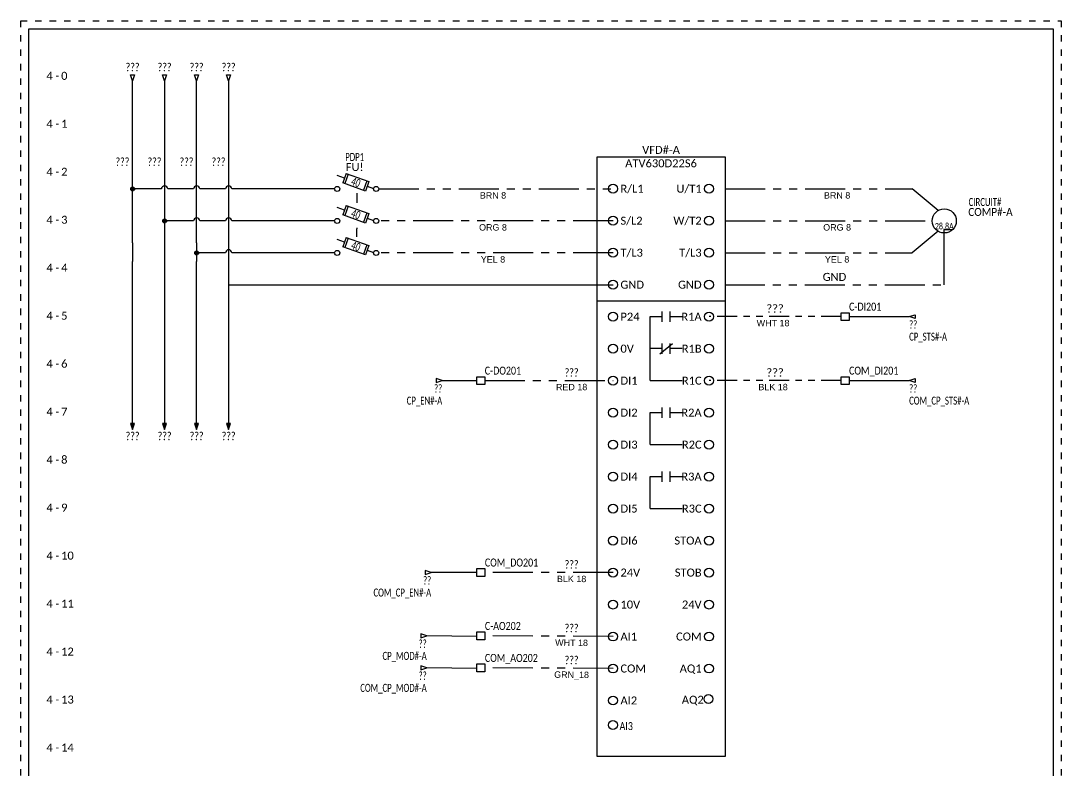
# Model space of a CAD drawing. Header units: inches. Extents: x -0.1 to 16.1, y -0.1 to 21.1.
# Drawn here: x -0.13 to 16.12, y 9.41 to 21.12 of the extents above; entities that cross this region are included whole.
import ezdxf
from ezdxf.enums import TextEntityAlignment as Align

# ---------------------------------------------------------------- set-up
doc = ezdxf.new("R2010")
doc.units = ezdxf.units.IN
doc.header["$MEASUREMENT"] = 0
doc.linetypes.add('DOT2', pattern=[0.125, 0, -0.125])
doc.linetypes.add('PHANTOM2', pattern=[1.25, 0.625, -0.125, 0.125, -0.125, 0.125, -0.125])
for name, color, linetype in [('BLK_18', 251, 'Continuous'), ('BRN_8', 46, 'Continuous'), ('DESC', 150, 'Continuous'), ('GRN_14', 76, 'Continuous'), ('GRN_18', 3, 'Continuous'), ('LINK', 9, 'Continuous'), ('MISC', 7, 'Continuous'), ('ORG_8', 30, 'Continuous'), ('RED_18', 1, 'Continuous'), ('SYMS', 7, 'Continuous'), ('TAGFIXED', 7, 'Continuous'), ('TAGS', 150, 'Continuous'), ('TERMS', 123, 'Continuous'), ('WHT_18', 7, 'Continuous'), ('WIRENO', 72, 'Continuous'), ('XREF', 7, 'Continuous'), ('YEL_8', 2, 'Continuous')]:
    doc.layers.add(name, color=color, linetype=linetype)
doc.layers.add('TITLEBLOCK_FRAME', color=7, linetype='DOT2', plot=False)
doc.styles.get("Standard").update_dxf_attribs({"font": 'arial.ttf'})
doc.styles.add('TB_BODY', font='arial.ttf')
doc.styles.add('WD', font='calibri.ttf')

# ---------------------------------------------------------------- blocks, each defined once
blk = doc.blocks.new('WD_MLRH7')
at = {"style": 'WD'}
blk.add_attdef('WDCOPY_DASH', text='', height=0.125, dxfattribs=at).set_placement((-0.684, 0), align=Align.MIDDLE)
blk.add_attdef('SHEET', text='', height=0.125, dxfattribs=at).set_placement((-0.756, 0), align=Align.MIDDLE_RIGHT)
blk.add_attdef('RUNGFIRST', text='', height=0.125, dxfattribs=at).set_placement((-0.625, 0), align=Align.MIDDLE_LEFT)
at = {"style": 'WD', "flags": 1}
for tag, p in [('RUNGHORV', (-0.25, -0.127)), ('RUNGINC', (-0.25, -0.163)), ('WIREMODE', (-0.25, -0.281)), ('RUNGDIST', (-0.25, -0.2)), ('RUNGCNT', (-0.25, -0.237)), ('WIREFMT', (-0.25, -0.321)), ('WIRE-START', (-0.25, -0.356)), ('WIRE-GSUF', (-0.25, -0.396)), ('PH3SPACE', (-0.25, -0.437))]:
    blk.add_attdef(tag, text='', height=0.025, dxfattribs=at).set_placement(p, align=Align.RIGHT)
blk = doc.blocks.new('HA1D3')
blk.add_lwpolyline([(-0.094, 0), (-0.094, -0.031), (0, 0), (-0.094, 0.031), (-0.094, 0)])
at = {"style": 'WD', "width": 0.8, "flags": 8}
blk.add_attdef('WIRENO', text='', height=0.125, dxfattribs=at).set_placement((0, 0.094), align=Align.RIGHT)
at = {"style": 'WD', "flags": 1}
blk.add_attdef('SIGCODE', text='', height=0.01, dxfattribs=at).set_placement((-0.02, 0.047), align=Align.RIGHT)
blk.add_attdef('X1TERM01', (0, 0), '', height=0.01, dxfattribs=at)
at = {"style": 'WD', "width": 0.7}
for tag, p in [('XREF', (0, -0.188)), ('DESC1', (0, -0.375))]:
    blk.add_attdef(tag, text='', height=0.125, dxfattribs=at).set_placement(p, align=Align.RIGHT)
blk = doc.blocks.new('HA1D2')
blk.add_lwpolyline([(0, 0.094), (0.031, 0.094), (0, 0), (-0.031, 0.094), (0, 0.094)])
at = {"style": 'WD', "width": 0.8, "flags": 8}
blk.add_attdef('WIRENO', text='', height=0.125, dxfattribs=at).set_placement((0, 0.15), align=Align.CENTER)
at = {"style": 'WD', "flags": 1}
for tag, p in [('X8TERM01', (0, 0)), ('SIGCODE', (0.026, 0.066))]:
    blk.add_attdef(tag, p, '', height=0.01, dxfattribs=at)
at = {"style": 'WD', "width": 0.7}
for tag, p in [('XREF', (0.077, -0.037)), ('DESC1', (0.077, -0.206))]:
    blk.add_attdef(tag, p, '', height=0.125, dxfattribs=at)
blk = doc.blocks.new('HA1S4')
for points in [[(0, 0), (-0.031, 0), (0, -0.094), (0.031, 0), (0, 0)], [(0.016, -0.011), (-0.016, -0.011), (0, -0.058), (0.016, -0.011)]]:
    blk.add_lwpolyline(points)
at = {"style": 'WD', "width": 0.7}
for tag, p in [('DESC1', (0.087, 0.113)), ('XREF', (0.087, -0.062))]:
    blk.add_attdef(tag, p, '', height=0.125, dxfattribs=at)
at = {"style": 'WD', "flags": 1}
for tag, p in [('X2TERM01', (0, 0)), ('SIGCODE', (0.035, -0.083))]:
    blk.add_attdef(tag, p, '', height=0.01, dxfattribs=at)
at = {"style": 'WD', "width": 0.8, "flags": 8}
blk.add_attdef('WIRENO', text='', height=0.125, dxfattribs=at).set_placement((0, -0.259), align=Align.CENTER)
blk = doc.blocks.new('Hmo13')
blk.add_circle((0, 0), 0.188)
at = {"style": 'WD'}
for tag, p, width in [('INST', (0.381, 0.403), 0.7), ('LOC', (0.381, 0.234), 0.7), ('TAG1', (0.375, 0.077), 0.9), ('DESC1', (0.376, -0.079), 0.9), ('DESC2', (0.376, -0.235), 0.9), ('DESC3', (0.376, -0.391), 0.9), ('RATING3', (0.375, -0.548), 0.8), ('RATING4', (0.375, -0.704), 0.8), ('WDTAGALT', (0.375, -0.875), 0.7)]:
    blk.add_attdef(tag, p, '', height=0.125, dxfattribs=dict(at, width=width))
at = {"style": 'WD', "flags": 1}
for tag, p in [('X0TERM01', (-0.094, 0.162)), ('X4TERM02', (-0.188, 0)), ('X0TERM03', (-0.094, -0.162)), ('X0TERM04', (0.133, -0.133))]:
    blk.add_attdef(tag, p, '', height=0.0125, dxfattribs=at)
at = {"style": 'WD', "flags": 9}
blk.add_attdef('FAMILY', text='', height=0.01, dxfattribs=at).set_placement((-0.005, 0.17), align=Align.CENTER)
at = {"linetype": 'Continuous', "style": 'WD', "flags": 1}
for tag, p in [('CAT', (0, 0.159)), ('MFG', (0, 0.14))]:
    blk.add_attdef(tag, text='', height=0.01, dxfattribs=at).set_placement(p, align=Align.MIDDLE)
at = {"style": 'WD', "width": 0.8}
blk.add_attdef('RATING1', text='', height=0.1, dxfattribs=at).set_placement((0, 0), align=Align.CENTER)
at = {"linetype": 'Continuous', "style": 'WD', "flags": 9}
blk.add_attdef('ASSYCODE', text='', height=0.01, dxfattribs=at).set_placement((0, 0.125), align=Align.CENTER)
at = {"style": 'WD', "width": 0.8}
blk.add_attdef('RATING2', text='', height=0.1, dxfattribs=at).set_placement((0, -0.031), align=Align.TOP_CENTER)
blk = doc.blocks.new('HDS11FL')
for p, q in [((-0.19, 0.168), (-0.307, 0.21)), ((-0.163, 0.241), (-0.216, 0.094)), ((-0.134, 0.231), (-0.187, 0.084)), ((-0.163, 0.241), (0.19, 0.116)), ((0.137, -0.032), (-0.216, 0.094)), ((0.16, 0.126), (0.108, -0.021)), ((0.19, 0.116), (0.137, -0.032)), ((0.164, 0.042), (0.264, 0.006))]:
    blk.add_line(p, q)
at = {"linetype": 'Continuous'}
for centre in [(-0.304, 0), (0.304, 0)]:
    blk.add_circle(centre, 0.04, dxfattribs=at)
at = {"style": 'WD', "width": 0.7}
for tag, p in [('INST', (-0.031, 0.607)), ('LOC', (-0.031, 0.438))]:
    blk.add_attdef(tag, text='', height=0.125, dxfattribs=at).set_placement(p, align=Align.CENTER)
at = {"style": 'WD'}
blk.add_attdef('TAG1', text='', height=0.125, dxfattribs=at).set_placement((-0.031, 0.281), align=Align.CENTER)
for tag, p in [('X2LINK', (0, 0.406)), ('X8LINK', (0, -0.109))]:
    blk.add_attdef(tag, p, '', height=0.01, dxfattribs=at)
at = {"style": 'WD', "width": 0.7}
blk.add_attdef('RATING1', text='', height=0.125, rotation=340.3798, dxfattribs=at).set_placement((-0.013, 0.105), align=Align.MIDDLE_CENTER)
at = {"linetype": 'Continuous', "style": 'WD', "flags": 9}
for tag, p in [('ASSYCODE', (0.126, 0.206)), ('MFG', (0.126, 0.228)), ('CAT', (0.126, 0.247))]:
    blk.add_attdef(tag, text='', height=0.01, dxfattribs=at).set_placement(p, align=Align.CENTER)
at = {"style": 'WD'}
for tag, p, height, flags in [('CONTACT', (0.098, 0.187), 0.01, 9), ('FAMILY', (0.098, 0.264), 0.01, 9), ('X4TERM01', (-0.344, 0), 0.0125, 1), ('X1TERM02', (0.344, 0), 0.0125, 1)]:
    blk.add_attdef(tag, p, '', height=height, dxfattribs=dict(at, flags=flags))
at = {"linetype": 'Continuous', "style": 'WD', "flags": 8}
blk.add_attdef('TERM01', text='', height=0.125, dxfattribs=at).set_placement((-0.406, -0.031), align=Align.TOP_RIGHT)
blk.add_attdef('TERM02', text='', height=0.125, dxfattribs=at).set_placement((0.406, -0.031), align=Align.TOP_LEFT)
blk = doc.blocks.new('WD_WNV')
at = {"linetype": 'Continuous', "style": 'WD', "width": 0.8}
blk.add_attdef('WIRENO', text='', height=0.125, dxfattribs=at).set_placement((-0.05, 0), align=Align.MIDDLE_RIGHT)
at = {"style": 'WD', "flags": 1}
for tag, p in [('W01USER', (-0.062, 0.094)), ('W02USER', (-0.062, 0.086)), ('W03USER', (-0.062, 0.078)), ('W04USER', (-0.062, 0.07)), ('W05USER', (-0.062, 0.062)), ('W06USER', (-0.062, 0.055)), ('W07USER', (-0.062, 0.047)), ('W08USER', (-0.062, 0.039)), ('W09USER', (-0.062, 0.031)), ('W10USER', (-0.062, 0.023))]:
    blk.add_attdef(tag, text='', height=0.005, dxfattribs=at).set_placement(p, align=Align.CENTER)
blk = doc.blocks.new('WD_WNH')
at = {"linetype": 'Continuous', "style": 'WD'}
blk.add_attdef('WIRENO', text='', height=0.125, dxfattribs=at).set_placement((0, 0.062), align=Align.CENTER)
at = {"style": 'WD', "flags": 1}
for tag, p in [('W01USER', (0, 0.078)), ('W02USER', (0, 0.07)), ('W03USER', (0, 0.062)), ('W04USER', (0, 0.055)), ('W05USER', (0, 0.047)), ('W06USER', (0, 0.039)), ('W07USER', (0, 0.031)), ('W08USER', (0, 0.023)), ('W09USER', (0, 0.016)), ('W10USER', (0, 0.008))]:
    blk.add_attdef(tag, text='', height=0.005, dxfattribs=at).set_placement(p, align=Align.CENTER)
blk = doc.blocks.new('WDDOT')
for radius in [0.03, 0.0187, 0.00929]:
    blk.add_circle((0, 0), radius)
blk = doc.blocks.new('HT0001')
for p, q in [((-0.062, 0.062), (0.062, 0.062)), ((-0.062, -0.062), (-0.062, 0.062)), ((0.062, 0.062), (0.062, -0.062)), ((0.062, -0.062), (-0.062, -0.062))]:
    blk.add_line(p, q)
at = {"style": 'WD'}
for tag, p, width in [('INST', (0.062, 0.42), 0.7), ('LOC', (0.062, 0.25), 0.7), ('DESC1', (0.05, -0.385), 0.8)]:
    blk.add_attdef(tag, p, '', height=0.125, dxfattribs=dict(at, width=width))
at = {"linetype": 'Continuous', "style": 'WD'}
for tag, p, height, width, flags in [('TERM01', (0.062, 0.094), 0.125, 0.8, 8), ('TAGSTRIP', (0.05, -0.229), 0.125, 0.9, 8), ('CAT', (0.213, -0.406), 0.109, 0.8, 1), ('DESC2', (0.05, -0.541), 0.125, 0.8, 8), ('DESC3', (0.05, -0.698), 0.125, 0.8, 8)]:
    blk.add_attdef(tag, p, '', height=height, dxfattribs=dict(at, width=width, flags=flags))
at = {"style": 'WD', "flags": 1}
for tag, p, height in [('X4TERM01', (-0.062, 0), 0.0125), ('X4TERMDESC01', (-0.055, -0.023), 0.025), ('X2TERMDESC01', (-0.006, 0.029), 0.025), ('X2TERM01', (0, 0.062), 0.0125), ('STRIPSEQ', (0, 0), 0.00125), ('X2PIN01', (0.033, 0.084), 0.0125), ('X1TERMDESC01', (0.039, 0.007), 0.025), ('X1TERM01', (0.062, 0), 0.0125), ('X1PIN01', (0.087, 0.016), 0.0125), ('X4PIN01', (-0.114, -0.038), 0.0125), ('LINKTERM', (0, -0.002), 0.00125), ('X8TERMDESC01', (0, -0.054), 0.025), ('X8TERM01', (0, -0.062), 0.0125), ('X8PIN01', (0.026, -0.096), 0.0125)]:
    blk.add_attdef(tag, p, '', height=height, dxfattribs=at)
at = {"linetype": 'Continuous', "style": 'WD', "width": 0.8, "flags": 1}
blk.add_attdef('MFG', text='', height=0.109, dxfattribs=at).set_placement((0.088, -0.406), align=Align.RIGHT)
at = {"style": 'WD', "width": 0.7, "flags": 1}
blk.add_attdef('ASSYCODE', (0.062, -0.281), '', height=0.01, dxfattribs=at)
blk = doc.blocks.new('HDS21FL')
for p, q in [((-0.19, 0.168), (-0.307, 0.21)), ((-0.163, 0.241), (-0.216, 0.094)), ((-0.134, 0.231), (-0.187, 0.084)), ((-0.163, 0.241), (0.19, 0.116)), ((0.137, -0.032), (-0.216, 0.094)), ((0.16, 0.126), (0.108, -0.021)), ((0.19, 0.116), (0.137, -0.032)), ((0.164, 0.042), (0.264, 0.006))]:
    blk.add_line(p, q)
at = {"linetype": 'Continuous'}
for centre in [(-0.304, 0), (0.304, 0)]:
    blk.add_circle(centre, 0.04, dxfattribs=at)
at = {"style": 'WD', "width": 0.7}
for tag, p in [('INST', (-0.031, 0.607)), ('LOC', (-0.031, 0.438))]:
    blk.add_attdef(tag, text='', height=0.125, dxfattribs=at).set_placement(p, align=Align.CENTER)
at = {"style": 'WD'}
blk.add_attdef('TAG2', text='', height=0.125, dxfattribs=at).set_placement((-0.031, 0.281), align=Align.CENTER)
for tag, p in [('X2LINK', (0, 0.375)), ('X8LINK', (0, -0.109))]:
    blk.add_attdef(tag, p, '', height=0.01, dxfattribs=at)
at = {"style": 'WD', "width": 0.7}
blk.add_attdef('RATING1', text='', height=0.125, rotation=340.3798, dxfattribs=at).set_placement((-0.013, 0.105), align=Align.MIDDLE_CENTER)
at = {"style": 'WD'}
for tag, p, height, flags in [('CONTACT', (0.098, 0.24), 0.01, 9), ('FAMILY', (0.098, 0.264), 0.01, 9), ('X4TERM01', (-0.344, 0), 0.0125, 1), ('X1TERM02', (0.344, 0), 0.0125, 1)]:
    blk.add_attdef(tag, p, '', height=height, dxfattribs=dict(at, flags=flags))
at = {"linetype": 'Continuous', "style": 'WD', "flags": 8}
blk.add_attdef('TERM01', text='', height=0.125, dxfattribs=at).set_placement((-0.406, -0.031), align=Align.TOP_RIGHT)
blk.add_attdef('TERM02', text='', height=0.125, dxfattribs=at).set_placement((0.406, -0.031), align=Align.TOP_LEFT)
blk = doc.blocks.new('HA1D1')
blk.add_lwpolyline([(0.094, 0), (0.094, -0.031), (0, 0), (0.094, 0.031), (0.094, 0)])
at = {"style": 'WD', "width": 0.8, "flags": 8}
blk.add_attdef('WIRENO', (0, 0.094), '', height=0.125, dxfattribs=at)
at = {"style": 'WD', "flags": 1}
for tag, p in [('SIGCODE', (-0.02, 0.047)), ('X4TERM01', (0, 0))]:
    blk.add_attdef(tag, p, '', height=0.01, dxfattribs=at)
at = {"style": 'WD', "width": 0.7}
for tag, p in [('XREF', (0, -0.188)), ('DESC1', (0, -0.375))]:
    blk.add_attdef(tag, p, '', height=0.125, dxfattribs=at)
blk = doc.blocks.new('HDV1_ATV630')
at = {"linetype": 'Continuous'}
for p, q in [((0, -2.25), (2, -2.25)), ((1.016, -2.58), (1.016, -2.42)), ((1.141, -2.58), (1.141, -2.42)), ((0.979, -3.08), (1.179, -2.92)), ((1.016, -3.08), (1.016, -2.92)), ((1.141, -3.08), (1.141, -2.92)), ((1.016, -4.08), (1.016, -3.92)), ((1.141, -4.08), (1.141, -3.92)), ((1.016, -5.08), (1.016, -4.92)), ((1.141, -5.08), (1.141, -4.92))]:
    blk.add_line(p, q, dxfattribs=at)
for p, q in [((0.829, -2.5), (1.016, -2.5)), ((0.829, -3), (0.829, -2.5)), ((1.141, -2.5), (1.329, -2.5)), ((1.016, -3), (0.829, -3)), ((0.829, -3.5), (0.829, -3)), ((1.329, -3), (1.141, -3)), ((0.829, -3.5), (1.329, -3.5)), ((0.829, -4), (1.016, -4)), ((0.829, -4.5), (0.829, -4)), ((1.141, -4), (1.329, -4)), ((0.829, -4.5), (1.329, -4.5)), ((0.829, -5), (1.016, -5)), ((0.829, -5.5), (0.829, -5)), ((1.141, -5), (1.329, -5)), ((0.829, -5.5), (1.329, -5.5))]:
    blk.add_line(p, q)
blk.add_lwpolyline([(0, 0), (2, 0), (2, -9.377), (0, -9.377)], close=True, dxfattribs=at)
for centre in [(0.25, -0.5), (1.75, -0.5), (0.25, -1), (1.75, -1), (0.25, -1.5), (1.75, -1.5), (0.25, -2), (1.75, -2), (0.25, -2.5), (1.75, -2.5), (0.25, -3), (1.75, -3), (0.25, -3.5), (1.75, -3.5), (0.25, -4), (1.75, -4), (0.25, -4.5), (1.75, -4.5), (0.25, -5), (1.75, -5), (0.25, -5.5), (1.75, -5.5), (0.25, -6), (1.75, -6), (0.25, -6.5), (1.75, -6.5), (0.25, -7), (1.75, -7), (0.25, -7.5), (1.75, -7.5), (0.25, -8), (1.75, -8), (0.25, -8.5), (1.741, -8.476), (0.248, -8.884)]:
    blk.add_circle(centre, 0.0699)
at = {"style": 'WD'}
for tag, height, flags, p in [('DESC1', 0.125, 1, (2.089, 0.382)), ('DESC2', 0.125, 1, (2.089, 0.207)), ('DESC3', 0.125, 1, (2.089, 0.032)), ('INST', 0.125, 1, (0.248, -0.162)), ('FAMILY', 0.0125, 9, (2.079, -0.034)), ('ASSYCODE', 0.0125, 9, (2.093, -0.061))]:
    blk.add_attdef(tag, text='', height=height, dxfattribs=dict(at, flags=flags)).set_placement(p, align=Align.CENTER)
for tag, p in [('LOC', (1, 0.22)), ('TAG1', (1, 0.045))]:
    blk.add_attdef(tag, text='', height=0.125, dxfattribs=at).set_placement(p, align=Align.CENTER)
blk.add_attdef('CAT', text='', height=0.125, dxfattribs=at).set_placement((1, -0.1), align=Align.MIDDLE)
at = {"style": 'WD', "flags": 1}
blk.add_attdef('MFG', text='', height=0.0125, dxfattribs=at).set_placement((2.072, -0.044), align=Align.MIDDLE)
at = {"style": 'WD'}
blk.add_attdef('RATING1', text='', height=0.125, dxfattribs=at).set_placement((1, -0.275), align=Align.MIDDLE_CENTER)
at = {"style": 'WD', "flags": 1}
for tag, p in [('X4TERM01', (0.251, -0.5)), ('X4TERM02', (0.251, -1)), ('X4TERM03', (0.251, -1.5)), ('X4TERM04', (0.251, -2)), ('X4TERM09', (0.251, -2.5)), ('X4TERM10', (0.251, -3)), ('X4TERM11', (0.251, -3.5)), ('X4TERM12', (0.251, -4)), ('X4TERM13', (0.251, -4.5)), ('X4TERM14', (0.251, -5)), ('X4TERM15', (0.251, -5.5)), ('X4TERM16', (0.251, -6)), ('X4TERM17', (0.251, -6.5)), ('X4TERM18', (0.251, -7)), ('X4TERM19', (0.251, -7.5)), ('X4TERM20', (0.251, -8)), ('X4TERM37', (0.251, -8.5)), ('X4TERM36', (0.251, -8.889))]:
    blk.add_attdef(tag, p, '', height=0.0125, dxfattribs=at)
at = {"style": 'WD'}
for tag, p in [('TERM01', (0.366, -0.5)), ('TERM02', (0.366, -1)), ('TERM03', (0.366, -1.5)), ('TERM04', (0.366, -2)), ('TERM09', (0.366, -2.5)), ('TERM10', (0.366, -3)), ('TERM11', (0.366, -3.5)), ('TERM12', (0.366, -4)), ('TERM13', (0.366, -4.5)), ('TERM14', (0.366, -5)), ('TERM15', (0.366, -5.5)), ('TERM16', (0.366, -6)), ('TERM17', (0.366, -6.5)), ('TERM18', (0.366, -7)), ('TERM19', (0.366, -7.5)), ('TERM20', (0.366, -8)), ('TERM37', (0.366, -8.5))]:
    blk.add_attdef(tag, text='', height=0.125, dxfattribs=at).set_placement(p, align=Align.MIDDLE_LEFT)
for tag, p in [('TERM05', (1.634, -0.5)), ('TERM06', (1.634, -1)), ('TERM07', (1.634, -1.5)), ('TERM08', (1.634, -2)), ('TERM23', (1.634, -2.5)), ('TERM24', (1.634, -3)), ('TERM25', (1.634, -3.5)), ('TERM26', (1.634, -4)), ('TERM27', (1.634, -4.5)), ('TERM28', (1.634, -5)), ('TERM29', (1.634, -5.5)), ('TERM30', (1.634, -6)), ('TERM31', (1.634, -6.5)), ('TERM32', (1.634, -7)), ('TERM33', (1.634, -7.5)), ('TERM34', (1.634, -8)), ('TERM35', (1.667, -8.488))]:
    blk.add_attdef(tag, text='', height=0.125, dxfattribs=at).set_placement(p, align=Align.MIDDLE_RIGHT)
at = {"style": 'WD', "flags": 1}
for tag, p in [('X1TERM05', (1.75, -0.5)), ('X1TERM06', (1.75, -1)), ('X1TERM07', (1.75, -1.5)), ('X1TERM08', (1.75, -2)), ('X1TERM23', (1.75, -2.5)), ('X1TERM24', (1.75, -3)), ('X1TERM25', (1.75, -3.5)), ('X1TERM26', (1.75, -4)), ('X1TERM27', (1.75, -4.5)), ('X1TERM28', (1.75, -5)), ('X1TERM29', (1.75, -5.5)), ('X1TERM30', (1.75, -6)), ('X1TERM31', (1.75, -6.5)), ('X1TERM32', (1.75, -7)), ('X1TERM33', (1.75, -7.5)), ('X1TERM34', (1.75, -8)), ('X1TERM35', (1.754, -8.488))]:
    blk.add_attdef(tag, text='', height=0.0125, dxfattribs=at).set_placement(p, align=Align.RIGHT)
at = {"style": 'WD', "width": 0.8}
blk.add_attdef('TERM36', text='', height=0.125, dxfattribs=at).set_placement((0.352, -8.9), align=Align.MIDDLE_LEFT)
blk = doc.blocks.new('2026 XNNOV portrait EN')
at = {"color": 5}
for p, q in [((0, 21), (16, 21)), ((0, 0), (0, 21)), ((0, 21), (16, 21)), ((0, 0), (0, 21)), ((16, 21), (16, 0)), ((16, 21), (16, 0))]:
    blk.add_line(p, q, dxfattribs=at)
at = {"layer": 'TITLEBLOCK_FRAME'}
blk.add_lwpolyline([(-0.125, 21.125), (16.125, 21.125), (16.125, -0.125), (-0.125, -0.125)], close=True, dxfattribs=at)
blk.add_lwpolyline([(-0.125, 21.125), (16.125, 21.125), (16.125, -0.125), (-0.125, -0.125)], close=True, dxfattribs=at)
at = {"color": 7, "style": 'TB_BODY', "flags": 4}
for tag, p in [('N5', (7.597, 1.925)), ('N4', (7.597, 1.575)), ('N3', (7.597, 1.225)), ('N2', (7.597, 0.925)), ('N1', (7.597, 0.575)), ('PAGENO', (5.883, 0.167)), ('SHEETMAX', (6.824, 0.157))]:
    blk.add_attdef(tag, text='', height=0.14, dxfattribs=at).set_placement(p, align=Align.MIDDLE_CENTER)
for tag, height, p in [('DATE5', 0.14, (7.854, 1.925)), ('PAR5', 0.14, (9.104, 1.925)), ('DESCRIPTION5', 0.14, (9.661, 1.925)), ('TITLE1', 0.175, (0.091, 1.57)), ('DATE4', 0.14, (7.854, 1.575)), ('PAR4', 0.14, (9.104, 1.575)), ('DESCRIPTION4', 0.14, (9.661, 1.575)), ('TITLE2', 0.175, (0.091, 1.306)), ('AP.PAR', 0.14, (5.526, 1.365)), ('DATE3', 0.14, (7.854, 1.225)), ('PAR3', 0.14, (9.104, 1.225)), ('DESCRIPTION3', 0.14, (9.661, 1.225)), ('TITLE3', 0.175, (0.091, 1.041)), ('DATE2', 0.14, (7.854, 0.925)), ('PAR2', 0.14, (9.104, 0.925)), ('DESCRIPTION2', 0.14, (9.661, 0.925)), ('DESS.PAR', 0.14, (5.286, 0.642)), ('DATE1', 0.14, (7.854, 0.575)), ('PAR1', 0.14, (9.109, 0.575)), ('DESCRIPTION1', 0.14, (9.645, 0.575)), ('PRJCT', 0.14, (1.193, 0.167)), ('DATE', 0.14, (3.204, 0.179))]:
    blk.add_attdef(tag, text='', height=height, dxfattribs=at).set_placement(p, align=Align.MIDDLE_LEFT)
at = {"ltscale": 0.5, "style": 'TB_BODY', "flags": 9}
blk.add_attdef('WD_TB', (0, 0), '', height=0.1, dxfattribs=at)

msp = doc.modelspace()

# ---------------------------------------------------------------- linework, layer by layer
at = {"layer": 'BLK_18', "linetype": 'PHANTOM2', "ltscale": 0.5}
msp.add_line((12.688, 15.5), (10.625, 15.5), dxfattribs=at)
at = {"layer": 'BLK_18', "ltscale": 0.5}
msp.add_line((12.812, 15.5), (13.75, 15.5), dxfattribs=at)
at = {"layer": 'BLK_18'}
msp.add_line((6.998, 12.5), (6.285, 12.5), dxfattribs=at)
at = {"layer": 'BLK_18', "linetype": 'PHANTOM2'}
msp.add_line((9.125, 12.5), (7.123, 12.5), dxfattribs=at)
at = {"layer": 'BRN_8'}
for p, q in [((1.621, 17.653), (1.621, 20.186)), ((2.071, 18.496), (1.621, 18.496)), ((2.571, 18.496), (2.171, 18.496)), ((3.071, 18.496), (2.671, 18.496)), ((4.777, 18.496), (3.171, 18.496)), ((14.205, 18.159), (13.799, 18.496)), ((1.621, 17.653), (1.621, 17.364)), ((1.621, 14.828), (1.621, 17.364))]:
    msp.add_line(p, q, dxfattribs=at)
at = {"layer": 'BRN_8', "linetype": 'PHANTOM2'}
for p, q in [((5.465, 18.496), (9.126, 18.496)), ((10.875, 18.496), (13.799, 18.496))]:
    msp.add_line(p, q, dxfattribs=at)
at = {"layer": 'BRN_8'}
for centre in [(2.121, 18.496), (2.621, 18.496), (3.121, 18.496)]:
    msp.add_arc(centre, 0.05, 0, 180, dxfattribs=at)
at = {"layer": 'GRN_14'}
for p, q in [((3.121, 20.186), (3.121, 17.653)), ((14.299, 16.996), (14.299, 17.864)), ((14.299, 17.864), (14.432, 17.864)), ((3.121, 17.653), (3.121, 17.364)), ((3.121, 17.364), (3.121, 14.828)), ((3.121, 16.996), (9.126, 16.996))]:
    msp.add_line(p, q, dxfattribs=at)
at = {"layer": 'GRN_14', "linetype": 'PHANTOM2'}
msp.add_line((10.87, 16.996), (14.299, 16.996), dxfattribs=at)
at = {"layer": 'GRN_18'}
msp.add_line((6.998, 11), (6.215, 11.01), dxfattribs=at)
at = {"layer": 'GRN_18', "linetype": 'PHANTOM2'}
msp.add_line((9.125, 11), (7.123, 11.01), dxfattribs=at)
at = {"layer": 'LINK'}
for p, q in [((5.121, 18.429), (5.121, 18.278)), ((5.121, 17.746), (5.121, 17.871))]:
    msp.add_line(p, q, dxfattribs=at)
for points in [[(5.121, 18.387), (5.121, 18.371)], [(5.121, 17.887), (5.121, 17.871)]]:
    msp.add_lwpolyline(points, dxfattribs=at)
at = {"layer": 'ORG_8'}
for p, q in [((2.121, 20.186), (2.121, 17.653)), ((2.571, 17.996), (2.121, 17.996)), ((3.071, 17.996), (2.671, 17.996)), ((4.777, 17.996), (3.171, 17.996)), ((2.121, 17.653), (2.121, 17.364)), ((2.121, 17.364), (2.121, 14.828))]:
    msp.add_line(p, q, dxfattribs=at)
at = {"layer": 'ORG_8', "linetype": 'PHANTOM2'}
for p, q in [((9.126, 17.996), (5.465, 17.996)), ((10.875, 17.996), (14.112, 17.996))]:
    msp.add_line(p, q, dxfattribs=at)
at = {"layer": 'ORG_8'}
for centre in [(2.621, 17.996), (3.121, 17.996)]:
    msp.add_arc(centre, 0.05, 0, 180, dxfattribs=at)
at = {"layer": 'RED_18'}
msp.add_line((6.457, 15.5), (6.997, 15.5), dxfattribs=at)
at = {"layer": 'RED_18', "linetype": 'PHANTOM2'}
msp.add_line((7.122, 15.5), (9.125, 15.5), dxfattribs=at)
at = {"layer": 'WHT_18', "linetype": 'PHANTOM2', "ltscale": 0.5}
msp.add_line((12.688, 16.5), (10.625, 16.5), dxfattribs=at)
at = {"layer": 'WHT_18', "ltscale": 0.5}
msp.add_line((12.812, 16.5), (13.75, 16.5), dxfattribs=at)
at = {"layer": 'WHT_18'}
msp.add_line((6.998, 11.5), (6.215, 11.51), dxfattribs=at)
at = {"layer": 'WHT_18', "linetype": 'PHANTOM2'}
msp.add_line((9.125, 11.5), (7.123, 11.51), dxfattribs=at)
at = {"layer": 'YEL_8'}
for p, q in [((2.621, 17.653), (2.621, 20.186)), ((14.205, 17.834), (13.799, 17.496)), ((2.621, 17.653), (2.621, 17.364)), ((3.071, 17.496), (2.621, 17.496)), ((4.777, 17.496), (3.171, 17.496)), ((2.621, 14.828), (2.621, 17.364))]:
    msp.add_line(p, q, dxfattribs=at)
at = {"layer": 'YEL_8', "linetype": 'PHANTOM2'}
for p, q in [((9.126, 17.496), (5.465, 17.496)), ((10.875, 17.496), (13.799, 17.496))]:
    msp.add_line(p, q, dxfattribs=at)
at = {"layer": 'YEL_8'}
msp.add_arc((3.121, 17.496), 0.05, 0, 180, dxfattribs=at)

# ---------------------------------------------------------------- block references
at = {"ltscale": 0.5}
msp.add_blockref('2026 XNNOV portrait EN', (0, 0), dxfattribs=at)
msp.add_blockref('WD_MLRH7', (1.13, 20.265), dxfattribs=at).add_auto_attribs({'RUNGFIRST': '0', 'SHEET': '4', 'WDCOPY_DASH': '-'})
at = {"layer": 'SYMS'}
for name, p, values in [('HA1D2', (1.621, 20.186), {'WIRENO': '???'}), ('HA1D2', (2.121, 20.186), {'WIRENO': '???'}), ('HA1D2', (2.621, 20.186), {'WIRENO': '???'}), ('HA1D2', (3.121, 20.186), {'WIRENO': '???'}), ('HA1D3', (6.457, 15.5), {'DESC1': 'CP_EN#-A', 'XREF': '??'}), ('HA1S4', (1.621, 14.828), {'WIRENO': '???'}), ('HA1S4', (2.121, 14.828), {'WIRENO': '???'}), ('HA1S4', (2.621, 14.828), {'WIRENO': '???'}), ('HA1S4', (3.121, 14.828), {'WIRENO': '???'}), ('HA1D3', (6.285, 12.5), {'DESC1': 'COM_CP_EN#-A', 'XREF': '??'}), ('HA1D3', (6.215, 11.51), {'DESC1': 'CP_MOD#-A', 'XREF': '??'}), ('HA1D3', (6.215, 11.01), {'DESC1': 'COM_CP_MOD#-A', 'XREF': '??'})]:
    msp.add_blockref(name, p, dxfattribs=at).add_auto_attribs(values)
at = {"layer": 'SYMS', "ltscale": 0.5}
ref = msp.add_blockref('HDV1_ATV630', (8.875, 19), dxfattribs=at)
ref.add_attrib('TERM04', 'GND', dxfattribs={"layer": 'TERMS', "height": 0.125, "style": 'WD'}).set_placement((9.241, 17), align=Align.MIDDLE_LEFT)
ref.add_attrib('TERM03', 'T/L3', dxfattribs={"layer": 'TERMS', "height": 0.125, "style": 'WD'}).set_placement((9.241, 17.5), align=Align.MIDDLE_LEFT)
ref.add_attrib('TERM02', 'S/L2', dxfattribs={"layer": 'TERMS', "height": 0.125, "style": 'WD'}).set_placement((9.241, 18), align=Align.MIDDLE_LEFT)
ref.add_attrib('TERM01', 'R/L1', dxfattribs={"layer": 'TERMS', "height": 0.125, "style": 'WD'}).set_placement((9.241, 18.5), align=Align.MIDDLE_LEFT)
ref.add_attrib('TAG1', 'VFD#-A', dxfattribs={"layer": 'TAGS', "height": 0.125, "style": 'WD'}).set_placement((9.875, 19.045), align=Align.CENTER)
ref.add_attrib('CAT', 'ATV630D22S6', dxfattribs={"layer": 'MISC', "height": 0.125, "style": 'WD'}).set_placement((9.875, 18.9), align=Align.MIDDLE)
ref.add_attrib('TERM14', 'DI4', dxfattribs={"layer": 'TERMS', "height": 0.125, "style": 'WD'}).set_placement((9.241, 14), align=Align.MIDDLE_LEFT)
ref.add_attrib('TERM13', 'DI3', dxfattribs={"layer": 'TERMS', "height": 0.125, "style": 'WD'}).set_placement((9.241, 14.5), align=Align.MIDDLE_LEFT)
ref.add_attrib('TERM12', 'DI2', dxfattribs={"layer": 'TERMS', "height": 0.125, "style": 'WD'}).set_placement((9.241, 15), align=Align.MIDDLE_LEFT)
ref.add_attrib('TERM11', 'DI1', dxfattribs={"layer": 'TERMS', "height": 0.125, "style": 'WD'}).set_placement((9.241, 15.5), align=Align.MIDDLE_LEFT)
ref.add_attrib('TERM10', '0V', dxfattribs={"layer": 'TERMS', "height": 0.125, "style": 'WD'}).set_placement((9.241, 16), align=Align.MIDDLE_LEFT)
ref.add_attrib('TERM18', '10V', dxfattribs={"layer": 'TERMS', "height": 0.125, "style": 'WD'}).set_placement((9.241, 12), align=Align.MIDDLE_LEFT)
ref.add_attrib('TERM17', '24V', dxfattribs={"layer": 'TERMS', "height": 0.125, "style": 'WD'}).set_placement((9.241, 12.5), align=Align.MIDDLE_LEFT)
ref.add_attrib('TERM16', 'DI6', dxfattribs={"layer": 'TERMS', "height": 0.125, "style": 'WD'}).set_placement((9.241, 13), align=Align.MIDDLE_LEFT)
ref.add_attrib('TERM15', 'DI5', dxfattribs={"layer": 'TERMS', "height": 0.125, "style": 'WD'}).set_placement((9.241, 13.5), align=Align.MIDDLE_LEFT)
ref.add_attrib('TERM08', 'GND', dxfattribs={"layer": 'TERMS', "height": 0.125, "style": 'WD'}).set_placement((10.509, 17), align=Align.MIDDLE_RIGHT)
ref.add_attrib('TERM07', 'T/L3', dxfattribs={"layer": 'TERMS', "height": 0.125, "style": 'WD'}).set_placement((10.509, 17.5), align=Align.MIDDLE_RIGHT)
ref.add_attrib('TERM06', 'W/T2', dxfattribs={"layer": 'TERMS', "height": 0.125, "style": 'WD'}).set_placement((10.509, 18), align=Align.MIDDLE_RIGHT)
ref.add_attrib('TERM05', 'U/T1', dxfattribs={"layer": 'TERMS', "height": 0.125, "style": 'WD'}).set_placement((10.509, 18.5), align=Align.MIDDLE_RIGHT)
ref.add_attrib('TERM09', 'P24', dxfattribs={"layer": 'TERMS', "height": 0.125, "style": 'WD'}).set_placement((9.241, 16.5), align=Align.MIDDLE_LEFT)
ref.add_attrib('TERM19', 'AI1', dxfattribs={"layer": 'TERMS', "height": 0.125, "style": 'WD'}).set_placement((9.241, 11.5), align=Align.MIDDLE_LEFT)
ref.add_attrib('TERM23', 'R1A', dxfattribs={"layer": 'TERMS', "height": 0.125, "style": 'WD'}).set_placement((10.509, 16.5), align=Align.MIDDLE_RIGHT)
ref.add_attrib('TERM24', 'R1B', dxfattribs={"layer": 'TERMS', "height": 0.125, "style": 'WD'}).set_placement((10.509, 16), align=Align.MIDDLE_RIGHT)
ref.add_attrib('TERM25', 'R1C', dxfattribs={"layer": 'TERMS', "height": 0.125, "style": 'WD'}).set_placement((10.509, 15.5), align=Align.MIDDLE_RIGHT)
ref.add_attrib('TERM26', 'R2A', dxfattribs={"layer": 'TERMS', "height": 0.125, "style": 'WD'}).set_placement((10.509, 15), align=Align.MIDDLE_RIGHT)
ref.add_attrib('TERM27', 'R2C', dxfattribs={"layer": 'TERMS', "height": 0.125, "style": 'WD'}).set_placement((10.509, 14.5), align=Align.MIDDLE_RIGHT)
ref.add_attrib('TERM28', 'R3A', dxfattribs={"layer": 'TERMS', "height": 0.125, "style": 'WD'}).set_placement((10.509, 14), align=Align.MIDDLE_RIGHT)
ref.add_attrib('TERM29', 'R3C', dxfattribs={"layer": 'TERMS', "height": 0.125, "style": 'WD'}).set_placement((10.509, 13.5), align=Align.MIDDLE_RIGHT)
ref.add_attrib('TERM30', 'STOA', dxfattribs={"layer": 'TERMS', "height": 0.125, "style": 'WD'}).set_placement((10.509, 13), align=Align.MIDDLE_RIGHT)
ref.add_attrib('TERM31', 'STOB', dxfattribs={"layer": 'TERMS', "height": 0.125, "style": 'WD'}).set_placement((10.509, 12.5), align=Align.MIDDLE_RIGHT)
ref.add_attrib('TERM32', '24V', dxfattribs={"layer": 'TERMS', "height": 0.125, "style": 'WD'}).set_placement((10.509, 12), align=Align.MIDDLE_RIGHT)
ref.add_attrib('TERM33', 'COM', dxfattribs={"layer": 'TERMS', "height": 0.125, "style": 'WD'}).set_placement((10.509, 11.5), align=Align.MIDDLE_RIGHT)
ref.add_attrib('TERM34', 'AQ1', dxfattribs={"layer": 'TERMS', "height": 0.125, "style": 'WD'}).set_placement((10.509, 11), align=Align.MIDDLE_RIGHT)
ref.add_attrib('TERM20', 'COM', dxfattribs={"layer": 'TERMS', "height": 0.125, "style": 'WD'}).set_placement((9.241, 11), align=Align.MIDDLE_LEFT)
ref.add_attrib('TERM37', 'AI2', dxfattribs={"layer": 'TERMS', "height": 0.125, "style": 'WD'}).set_placement((9.241, 10.5), align=Align.MIDDLE_LEFT)
ref.add_attrib('TERM35', 'AQ2', dxfattribs={"layer": 'TERMS', "height": 0.125, "style": 'WD'}).set_placement((10.542, 10.512), align=Align.MIDDLE_RIGHT)
ref.add_attrib('TERM36', 'AI3', dxfattribs={"layer": 'TERMS', "height": 0.125, "style": 'WD', "width": 0.8}).set_placement((9.227, 10.1), align=Align.MIDDLE_LEFT)
at = {"layer": 'SYMS'}
ref = msp.add_blockref('HDS11FL', (5.121, 18.496), dxfattribs=at)
ref.add_attrib('RATING1', '40', dxfattribs={"layer": '0', "height": 0.125, "rotation": 340.3798, "style": 'WD', "width": 0.7}).set_placement((5.108, 18.601), align=Align.MIDDLE_CENTER)
ref.add_attrib('LOC', 'PDP1', dxfattribs={"layer": '0', "height": 0.125, "style": 'WD', "width": 0.7}).set_placement((5.09, 18.934), align=Align.CENTER)
ref.add_attrib('TAG1F', 'FU!', dxfattribs={"layer": 'TAGFIXED', "height": 0.125, "style": 'WD'}).set_placement((5.09, 18.777), align=Align.CENTER)
for p in [(1.621, 18.496), (2.121, 17.996), (2.621, 17.496)]:
    msp.add_blockref('WDDOT', p, dxfattribs=at)
ref = msp.add_blockref('HDS21FL', (5.121, 17.996), dxfattribs=at)
ref.add_attrib('RATING1', '40', dxfattribs={"layer": 'MISC', "height": 0.125, "rotation": 340.3798, "style": 'WD', "width": 0.7}).set_placement((5.108, 18.101), align=Align.MIDDLE_CENTER)
ref = msp.add_blockref('Hmo13', (14.299, 17.996), dxfattribs=at)
ref.add_attrib('RATING2', '28.8A', dxfattribs={"layer": '0', "height": 0.1, "style": 'WD', "width": 0.8}).set_placement((14.299, 17.965), align=Align.TOP_CENTER)
ref.add_attrib('LOC', 'CIRCUIT#', (14.68, 18.23), dxfattribs={"layer": '0', "height": 0.125, "style": 'WD', "width": 0.7})
ref.add_attrib('TAG1F', 'COMP#-A', (14.674, 18.074), dxfattribs={"layer": 'TAGFIXED', "height": 0.125, "style": 'WD', "width": 0.9})
ref = msp.add_blockref('HDS21FL', (5.121, 17.496), dxfattribs=at)
ref.add_attrib('RATING1', '40', dxfattribs={"layer": 'MISC', "height": 0.125, "rotation": 340.3798, "style": 'WD', "width": 0.7}).set_placement((5.108, 17.601), align=Align.MIDDLE_CENTER)
ref = msp.add_blockref('HT0001', (12.75, 16.5), dxfattribs=at)
ref.add_attrib('TERM01', 'C-DI201', (12.812, 16.594), dxfattribs={"layer": 'TERMS', "linetype": 'Continuous', "height": 0.125, "style": 'WD', "width": 0.8, "flags": 8})
at = {"layer": 'SYMS', "ltscale": 0.5}
ref = msp.add_blockref('HA1D1', (13.75, 16.5), dxfattribs=at)
ref.add_attrib('DESC1', 'CP_STS#-A', (13.75, 16.125), dxfattribs={"layer": 'DESC', "height": 0.125, "style": 'WD', "width": 0.7})
ref.add_attrib('XREF', '??', (13.75, 16.312), dxfattribs={"layer": 'XREF', "height": 0.125, "style": 'WD', "width": 0.7})
at = {"layer": 'SYMS'}
ref = msp.add_blockref('HT0001', (7.059, 15.5), dxfattribs=at)
ref.add_attrib('TERM01', 'C-DO201', (7.122, 15.594), dxfattribs={"layer": 'TERMS', "linetype": 'Continuous', "height": 0.125, "style": 'WD', "width": 0.8, "flags": 8})
ref = msp.add_blockref('HT0001', (12.75, 15.5), dxfattribs=at)
ref.add_attrib('TERM01', 'COM_DI201', (12.812, 15.594), dxfattribs={"layer": 'TERMS', "linetype": 'Continuous', "height": 0.125, "style": 'WD', "width": 0.8, "flags": 8})
at = {"layer": 'SYMS', "ltscale": 0.5}
ref = msp.add_blockref('HA1D1', (13.75, 15.5), dxfattribs=at)
ref.add_attrib('DESC1', 'COM_CP_STS#-A', (13.75, 15.125), dxfattribs={"layer": 'DESC', "height": 0.125, "style": 'WD', "width": 0.7})
ref.add_attrib('XREF', '??', (13.75, 15.312), dxfattribs={"layer": 'XREF', "height": 0.125, "style": 'WD', "width": 0.7})
at = {"layer": 'SYMS'}
ref = msp.add_blockref('HT0001', (7.06, 12.5), dxfattribs=at)
ref.add_attrib('TERM01', 'COM_DO201', (7.123, 12.594), dxfattribs={"layer": 'TERMS', "linetype": 'Continuous', "height": 0.125, "style": 'WD', "width": 0.8, "flags": 8})
ref = msp.add_blockref('HT0001', (7.06, 11.51), dxfattribs=at)
ref.add_attrib('TERM01', 'C-AO202', (7.123, 11.603), dxfattribs={"layer": 'TERMS', "linetype": 'Continuous', "height": 0.125, "style": 'WD', "width": 0.8, "flags": 8})
ref = msp.add_blockref('HT0001', (7.06, 11.01), dxfattribs=at)
ref.add_attrib('TERM01', 'COM_AO202', (7.123, 11.103), dxfattribs={"layer": 'TERMS', "linetype": 'Continuous', "height": 0.125, "style": 'WD', "width": 0.8, "flags": 8})
at = {"layer": 'WIRENO'}
ref = msp.add_blockref('WD_WNV', (1.621, 18.919), dxfattribs=at)
ref.add_attrib('WIRENO', '???', dxfattribs={"linetype": 'Continuous', "height": 0.125, "style": 'WD', "width": 0.8}).set_placement((1.571, 18.919), align=Align.MIDDLE_RIGHT)
ref = msp.add_blockref('WD_WNV', (2.121, 18.919), dxfattribs=at)
ref.add_attrib('WIRENO', '???', dxfattribs={"linetype": 'Continuous', "height": 0.125, "style": 'WD', "width": 0.8}).set_placement((2.071, 18.919), align=Align.MIDDLE_RIGHT)
ref = msp.add_blockref('WD_WNV', (2.621, 18.919), dxfattribs=at)
ref.add_attrib('WIRENO', '???', dxfattribs={"linetype": 'Continuous', "height": 0.125, "style": 'WD', "width": 0.8}).set_placement((2.571, 18.919), align=Align.MIDDLE_RIGHT)
ref = msp.add_blockref('WD_WNV', (3.121, 18.919), dxfattribs=at)
ref.add_attrib('WIRENO', '???', dxfattribs={"linetype": 'Continuous', "height": 0.125, "style": 'WD', "width": 0.8}).set_placement((3.071, 18.919), align=Align.MIDDLE_RIGHT)
at = {"layer": 'WIRENO', "ltscale": 0.5}
ref = msp.add_blockref('WD_WNH', (12.584, 16.996), dxfattribs=at)
ref.add_attrib('WIRENO', 'GND', dxfattribs={"linetype": 'Continuous', "height": 0.125, "style": 'WD'}).set_placement((12.584, 17.059), align=Align.CENTER)
ref = msp.add_blockref('WD_WNH', (11.656, 16.5), dxfattribs=at)
ref.add_attrib('WIRENO', '???', dxfattribs={"linetype": 'Continuous', "height": 0.125, "style": 'WD'}).set_placement((11.656, 16.562), align=Align.CENTER)
at = {"layer": 'WIRENO'}
ref = msp.add_blockref('WD_WNH', (8.478, 15.5), dxfattribs=at)
ref.add_attrib('WIRENO', '???', dxfattribs={"linetype": 'Continuous', "height": 0.125, "style": 'WD', "width": 0.8}).set_placement((8.478, 15.562), align=Align.CENTER)
at = {"layer": 'WIRENO', "ltscale": 0.5}
ref = msp.add_blockref('WD_WNH', (11.656, 15.5), dxfattribs=at)
ref.add_attrib('WIRENO', '???', dxfattribs={"linetype": 'Continuous', "height": 0.125, "style": 'WD'}).set_placement((11.656, 15.562), align=Align.CENTER)
at = {"layer": 'WIRENO'}
ref = msp.add_blockref('WD_WNH', (8.478, 12.5), dxfattribs=at)
ref.add_attrib('WIRENO', '???', dxfattribs={"linetype": 'Continuous', "height": 0.125, "style": 'WD', "width": 0.8}).set_placement((8.478, 12.562), align=Align.CENTER)
ref = msp.add_blockref('WD_WNH', (8.478, 11.505), dxfattribs=at)
ref.add_attrib('WIRENO', '???', dxfattribs={"linetype": 'Continuous', "height": 0.125, "style": 'WD', "width": 0.8}).set_placement((8.478, 11.567), align=Align.CENTER)
ref = msp.add_blockref('WD_WNH', (8.478, 11.005), dxfattribs=at)
ref.add_attrib('WIRENO', '???', dxfattribs={"linetype": 'Continuous', "height": 0.125, "style": 'WD', "width": 0.8}).set_placement((8.478, 11.067), align=Align.CENTER)

# ---------------------------------------------------------------- texts
at = {"ltscale": 0.5, "style": 'WD'}
for p in [(0.374, 19.515), (0.374, 18.765), (0.374, 18.015), (0.374, 17.265), (0.374, 16.515), (0.374, 15.765), (0.374, 15.015), (0.374, 14.265), (0.374, 13.515), (0.374, 12.765), (0.374, 12.015), (0.374, 11.265), (0.374, 10.515), (0.374, 9.765)]:
    msp.add_text('4', height=0.125, dxfattribs=at).set_placement(p, align=Align.MIDDLE_RIGHT)
for p in [(0.446, 19.515), (0.446, 18.765), (0.446, 18.015), (0.446, 17.265), (0.446, 16.515), (0.446, 15.765), (0.446, 15.015), (0.446, 14.265), (0.446, 13.515), (0.446, 12.765), (0.446, 12.015), (0.446, 11.265), (0.446, 10.515), (0.446, 9.765)]:
    msp.add_text('-', height=0.125, dxfattribs=at).set_placement(p, align=Align.MIDDLE)
for s, p in [('1', (0.505, 19.515)), ('2', (0.505, 18.765)), ('3', (0.505, 18.015)), ('4', (0.505, 17.265)), ('5', (0.505, 16.515)), ('6', (0.505, 15.765)), ('7', (0.505, 15.015)), ('8', (0.505, 14.265)), ('9', (0.505, 13.515)), ('10', (0.505, 12.765)), ('11', (0.505, 12.015)), ('12', (0.505, 11.265)), ('13', (0.505, 10.515)), ('14', (0.505, 9.765))]:
    msp.add_text(s, height=0.125, dxfattribs=at).set_placement(p, align=Align.MIDDLE_LEFT)
at = {"layer": 'MISC', "char_height": 0.1, "attachment_point": 2}
for s, insert in [('\\W1.00;BRN 8', (7.25, 18.446)), ('\\W1.00;BRN 8', (12.625, 18.446)), ('\\W1.00;ORG 8', (7.25, 17.946)), ('\\W1.00;ORG 8', (12.625, 17.946)), ('\\W1.00;YEL 8', (7.25, 17.446)), ('\\W1.00;YEL 8', (12.625, 17.446)), ('WHT 18', (11.625, 16.45)), ('RED 18', (8.478, 15.45)), ('BLK 18', (11.625, 15.45)), ('BLK 18', (8.478, 12.45))]:
    msp.add_mtext(s, dxfattribs=dict(at, insert=insert))
at = {"layer": 'MISC', "char_height": 0.1, "attachment_point": 2, "rotation": 359.4523}
for s, insert in [('WHT 18', (8.478, 11.453)), ('GRN_18', (8.478, 10.953))]:
    msp.add_mtext(s, dxfattribs=dict(at, insert=insert))

doc.saveas('drawing.dxf')
